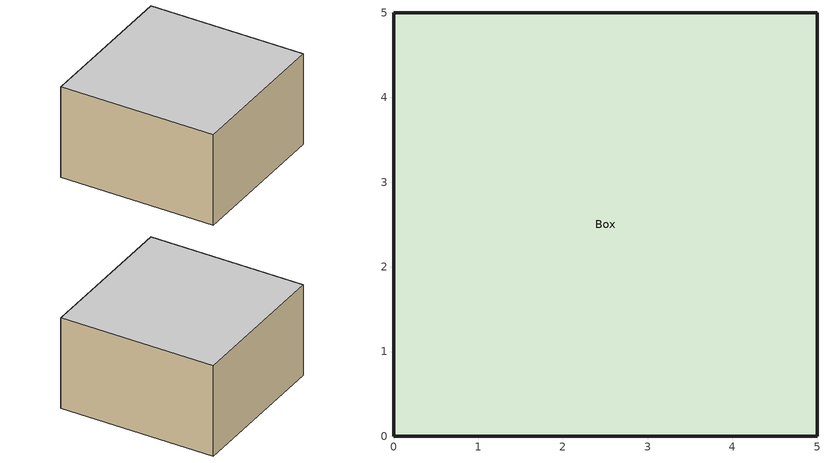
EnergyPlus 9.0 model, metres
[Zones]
Box
 floor othersidecoefficients (Envelope): 0,0 0,5 5,5 5,0 z0
 wall othersidecoefficients (Envelope): 0,0 5,0 5,5 0,5 0,0 z0:3
 ceiling othersidecoefficients (Envelope): 0,5 0,0 5,0 5,5 z3
[Building]
Synthetic steady box: 0, Suburbs, 0.0001, 0.0001, MinimalShadowing, 100, 10
[Site:Location]
Synthetic sea-level site: 0, 0, 0, 0
[SizingPeriod:DesignDay]
Independent moist balance: 7, 21, SummerDesignDay, -2, 0, , , Dewpoint, -5, , , , , 101325, 0, 0, No, No, No, ASHRAEClearSky, , , , , 0
[Material:NoMass]
R2: Smooth, 1.6, 0.9, 0.7, 0.7
[Construction]
Envelope: R2
[Zone]
Box: 0, 0, 0, 0, 1, 1, 3, 75, 25
[SurfaceProperty:OtherSideCoefficients]
Ambient: 25, 0, 0, 1, 0, 0, 0
[ThermostatSetpoint:DualSetpoint]
Setpoints: Heat, Cool
[ZoneControl:Thermostat]
Control: Box, Control, ThermostatSetpoint:DualSetpoint, Setpoints
[Zone equipment]
Box: Ideal
[ZoneHVAC:IdealLoadsAirSystem]
Ideal: , Supply, , , 50, 14, .015, .004, NoLimit, , , NoLimit, , , , , Humidistat, , Humidistat, Explicit OA, Outdoor air, None, NoEconomizer, Enthalpy, 0.65, 0.55
[OtherEquipment]
Declared moisture and heat: None, Box, Always, EquipmentLevel, 400, , , 0.25, 0, 0
[DesignSpecification:OutdoorAir]
Explicit OA: Flow/Zone, 0, 0, 0.02, 0
[Schedule:Constant]
Heat: Any, 22
Cool: Any, 24
Control: Any, 4
Always: Any, 1
